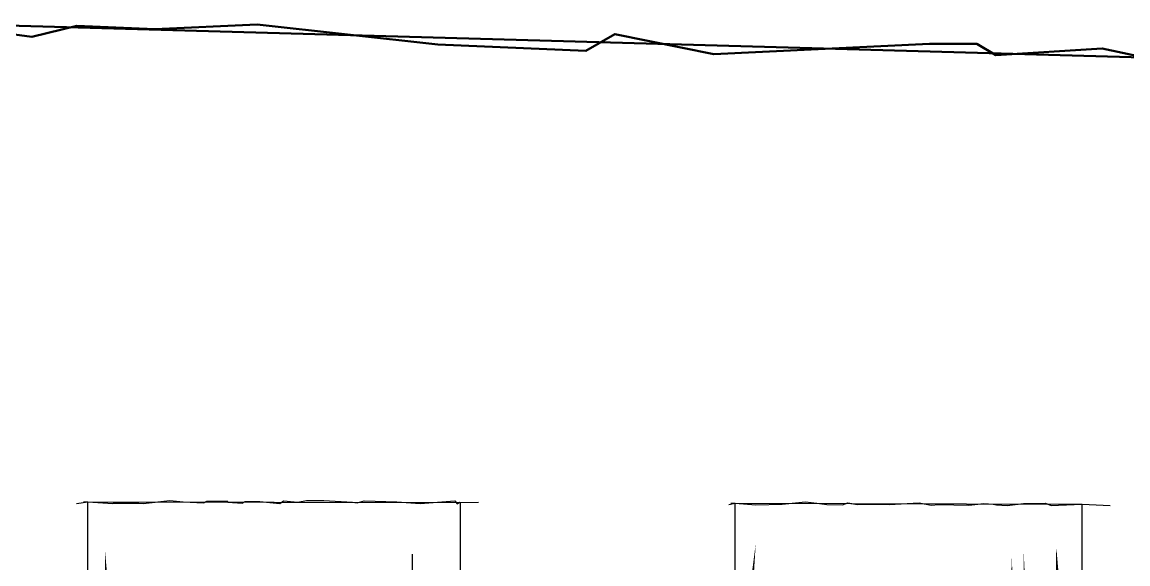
# Model space of a CAD drawing. Header units: inches. Extents: x -877 to 882, y -418 to 410.
# Drawn here: x 562.9 to 660.9, y -97.2 to -49.1 of the extents above; entities that cross this region are included whole.
import ezdxf

# ---------------------------------------------------------------- set-up
doc = ezdxf.new("R2010")
doc.units = ezdxf.units.IN
doc.header["$LTSCALE"] = 0.5
doc.header["$MEASUREMENT"] = 0
doc.layers.get('0').update_dxf_attribs({"lineweight": 18})
doc.layers.add('A-Glaz-Assm', color=71, linetype='Continuous', lineweight=25)
doc.layers.add('A-Wall', color=113, linetype='Continuous', lineweight=35)

# ---------------------------------------------------------------- blocks, each defined once
blk = doc.blocks.new('*U12')
at = {"color": 7, "linetype": 'Continuous', "lineweight": -3}
blk.add_line((625.7294268029699, -91.78413842604539), (625.7324278066843, -91.78413842604539), dxfattribs=at)
at = {"layer": 'A-Glaz-Assm', "color": 252, "linetype": 'Continuous', "lineweight": 25}
for p, q in [((568.3128596452019, -91.64738814314751), (568.699989124368, -91.64670609684876)), ((568.6999891243682, -98.71509291386519), (568.6999891243682, -91.64670609684879)), ((568.6999891243682, -91.64670609684879), (601.740494383604, -91.72544834203859)), ((601.7404943836037, -98.64985518539049), (601.7404943836037, -91.7254483420386)), ((625.7294268029699, -91.78413842604539), (626.1124640043436, -91.78352458437652)), ((626.1124640043437, -98.60173681901415), (626.1124640043437, -91.78352458437645)), ((626.1124640043437, -91.78352458437655), (656.8776628109748, -91.85684456149136)), ((656.8776628109748, -98.5409664937963), (656.8776628109748, -91.85684456149134))]:
    blk.add_line(p, q, dxfattribs=at)
at = {"layer": 'A-Wall', "color": 15, "linetype": 'Continuous', "lineweight": 50}
blk.add_line((551.2321013672778, -49.09203009562157), (863.67792004893, -57.93871622734891), dxfattribs=at)
blk = doc.blocks.new('New Napkin Sketch')
at = {"layer": 'A-Wall', "color": 252, "linetype": 'Continuous', "lineweight": 25}
for p, q in [((568.3128596452019, -91.64738814314751), (568.699989124368, -91.64670609684876)), ((568.6999891243682, -98.71509291386519), (568.6999891243682, -91.64670609684879)), ((601.7404943836037, -98.64985518539049), (601.7404943836037, -91.7254483420386)), ((625.7294268029699, -91.78413842604539), (626.1124640043436, -91.78352458437652)), ((626.1124640043437, -98.60173681901415), (626.1124640043437, -91.78352458437645)), ((656.8776628109748, -98.5409664937963), (656.8776628109748, -91.85684456149134))]:
    blk.add_line(p, q, dxfattribs=at)
at = {"layer": 'A-Wall', "color": 7, "linetype": 'Continuous', "lineweight": -3}
blk.add_line((625.7294268029699, -91.78413842604539), (625.7324278066843, -91.78413842604539), dxfattribs=at)
at = {"layer": 'A-Wall', "color": 15, "linetype": 'Continuous', "lineweight": 50, "extrusion": (0, 0, -1)}
blk.add_lwpolyline([(-555.8091373536646, -49.33824823151708), (-563.7239275550728, -50.39233673812846), (-567.7345802282103, -49.42144368336929), (-574.6553971204085, -49.7229746596891), (-583.7178547941592, -49.31043571829404), (-599.747736677446, -51.07286309508134), (-612.8501890562604, -51.63436174457831), (-615.4166040082614, -50.16183059423073), (-624.2219019726826, -51.93752718387279), (-643.3372293501899, -51.01774389822203), (-647.5277768426203, -51.0222064832556), (-649.2130947793582, -52.03590794342536), (-658.6551697381824, -51.44530573343962), (-662.6738409327302, -52.28221586299733), (-664.6833163666231, -52.96487081683175), (-665.3128469561349, -52.4279251187894), (-669.5041847031786, -51.53495286092068), (-682.6560908708549, -52.75139523022247), (-696.8813275439984, -53.7602349794759), (-715.0206341666529, -53.89679928938716), (-719.4272090899499, -54.67704629258467), (-724.7894784382048, -54.72547126728718)], dxfattribs=at)
at = {"layer": 'A-Wall', "color": 252, "linetype": 'Continuous', "lineweight": 25, "extrusion": (0, 0, -1)}
for points in [[(-567.6959149285634, -91.79772900532878), (-568.6999891243682, -91.64670609684879), (-570.925879082936, -91.79404236498218), (-570.9689563575495, -91.78539252546335), (-573.2310446836224, -91.76411261321448), (-573.5950468152764, -91.81195925658533), (-575.9749184258052, -91.53358810297709), (-577.1491291300139, -91.66724041569094), (-578.9758626672688, -91.75111258714854), (-579.2407851409591, -91.61233919066132), (-581.049993312117, -91.56089908103924), (-581.1050370917897, -91.69298329575092), (-582.3796246747265, -91.76511322417352), (-582.6631707356935, -91.63932137661102), (-583.9498489644623, -91.63085223769225), (-585.7389595542588, -91.80412604804661), (-586.0478911566179, -91.56186946149988), (-587.3301885338514, -91.69918759886528), (-588.0842825930163, -91.55215190003895), (-589.6271621542912, -91.55253158256306), (-592.1589982940833, -91.69484433038092), (-592.5738914285475, -91.75561833664075), (-593.2014609875195, -91.55630052256059), (-596.0857094191214, -91.65922995139609), (-598.1787903848737, -91.81031841166987), (-601.2407348033009, -91.56458970533173), (-601.4504308226658, -91.83580190269589), (-601.6443985197895, -91.6830752251474), (-601.740494383604, -91.72544834203859), (-603.3310766260424, -91.68032887557149)], [(-625.5282808224221, -91.89806467745915), (-626.1124640043437, -91.78352458437655), (-627.9311585506525, -91.9329726701179), (-630.2543855292686, -91.86265460249207), (-632.326753851302, -91.66617780423918), (-633.3382496342912, -91.78250676859572), (-634.2288327718968, -91.8906982569906), (-635.616477099154, -91.91990053698181), (-636.095831928213, -91.74571026324686), (-636.9407765066134, -91.89639148367904), (-637.0062076092743, -91.86167617827402), (-639.7545320605349, -91.88798075358757), (-642.4143172832777, -91.75657160787573), (-643.4887796710085, -91.96616267121212), (-644.1727466337338, -91.90054773554066), (-646.8083179221313, -91.96191490531699), (-648.1533751836822, -91.81691299010105), (-648.9712526496008, -91.86048419362565), (-649.2777316702121, -91.93184904877239), (-650.2190494042585, -91.98668094441763), (-651.670349992012, -91.81976448549197), (-653.6161444758158, -91.78436646042658), (-654.1285822786501, -91.9902050929893), (-654.7828993501541, -91.95569141834724), (-656.8776628109747, -91.85684456149136), (-659.3482800793101, -91.9915280030892)]]:
    blk.add_lwpolyline(points, dxfattribs=at)
at = {"layer": 'A-Wall', "color": 15, "linetype": 'Continuous', "lineweight": 50, "extrusion": (0, 0, -1)}
for points in [[(-570.3942737773945, -163.9454335915755, 0, 0.3179055488802414, 0), (-570.3408561098826, -163.2641933430463, 0.3179055488802414, 0, 0), (-570.6563483585901, -163.1396867389194, 0, 0, 0), (-570.4911801041554, -157.2528096115187, 0, 0, 0), (-570.5062312189441, -154.2250532842641, 0, 0, 0), (-570.3447469415585, -149.5207918919475, 0, 0, 0), (-570.3824535301783, -148.9102761226612, 0, 0, 0), (-570.6114117187565, -142.5226145210668, 0, 0, 0), (-570.6367267482111, -138.6800491516152, 0, 0, 0), (-570.2871626372034, -137.5904193613852, 0, 0, 0), (-570.5463609582432, -131.9852581262334, 0, 0, 0), (-570.5511678587777, -125.689597448891, 0, 0, 0), (-570.4678942171395, -119.2619440108445, 0, 0, 0), (-570.1000678241827, -116.1370646522061, 0, 0, 0), (-570.3528635113137, -111.7064419832, 0, 0, 0), (-570.3505585631065, -109.3494846860906, 0, 0, 0), (-570.5774285080098, -105.6099524716363, 0, 0, 0), (-570.4786900429303, -100.038872949323, 0, 0.2512886056108273, 0), (-570.3408561098826, -98.71185319394617, 0.2512886056108273, 0, 0), (-570.2211268560889, -95.92660893897019, 0, 0, 0)], [(-627.8762692914823, -164.4356232592676, 0, 0.1659718268666733, 0), (-627.6165125023302, -160.8693241742722, 0.1659718268666733, 0, 0), (-627.9108756573979, -159.0897854003248, 0, 0, 0), (-627.6560694222542, -155.3457984945647, 0, 0, 0), (-627.8234570504721, -149.7318135606498, 0, 0, 0), (-627.3341218961823, -148.7095859800151, 0, 0, 0), (-627.4319357157143, -147.0993732470317, 0, 0, 0), (-627.5210266785987, -141.452131234364, 0, 0, 0), (-627.4361356096557, -135.6511464976335, 0, 0, 0), (-627.4768992861461, -130.0449532221692, 0, 0, 0), (-627.5817446023223, -125.9746668637321, 0, 0, 0), (-627.7513557038033, -122.2654573603248, 0, 0, 0), (-627.8449886334389, -121.2755366561929, 0, 0, 0), (-627.6115999569919, -117.1890968595044, 0, 0, 0), (-627.5482974831506, -111.474010406181, 0, 0, 0), (-627.5143752628544, -106.354700763657, 0, 0, 0), (-627.5251125482703, -105.2969356188694, 0, 0, 0), (-627.8841749741956, -102.4045199696299, 0, 0, 0), (-627.6861908335536, -101.3838127125953, 0, 0.2248083501367506, 0), (-627.6165125023302, -98.59876991761466, 0.2248083501367506, 0, 0), (-627.9232472906824, -95.35154874819571, 0, 0, 0)], [(-654.9638220985601, -161.014995523678, 0, 0.09857621193310721, 0), (-654.679018362349, -159.7378093646586, 0.09857621193310721, 0, 0), (-654.6779445476891, -154.4824656446755, 0, 0, 0), (-654.9251087354195, -150.4251259033602, 0, 0, 0), (-654.6655069693719, -144.4866491274197, 0, 0, 0), (-654.5628689356911, -139.8554253289811, 0, 0, 0), (-654.5606839557164, -136.4236995126131, 0, 0, 0), (-654.8007889773749, -134.6312689300326, 0, 0, 0), (-654.9167796664563, -128.7482570304232, 0, 0, 0), (-654.4215548889547, -127.4477270682341, 0, 0, 0), (-654.4871976634067, -125.823745369326, 0, 0, 0), (-654.9321865765339, -119.9864873239292, 0, 0, 0), (-654.6959099385917, -115.0624388585301, 0, 0, 0), (-654.7477518566227, -108.9893150259069, 0, 0, 0), (-654.8699053097353, -107.3924121386756, 0, 0, 0), (-654.4750215356847, -106.8192750832537, 0, 0, 0), (-654.9669034805755, -105.6356508873384, 0, 0, 0), (-654.3830843013669, -103.7350918084759, 0, 0, 0), (-654.687524844501, -102.123248887216, 0, 0, 0), (-654.8271768124532, -100.5556658167659, 0, 0.2909758374784017, 0), (-654.679018362349, -98.54529748779325, 0.2909758374784017, 0, 0), (-654.567332270853, -95.59408051586996, 0, 0, 0)]]:
    blk.add_lwpolyline(points, format="xyseb", dxfattribs=at)
at = {"layer": 'A-Wall', "color": 143, "linetype": 'Continuous', "lineweight": 25, "extrusion": (0, 0, -1)}
blk.add_lwpolyline([(-651.800919390916, -100.6345417101008, 0.1918956049457836, 0, 0), (-651.6667074891946, -95.68913710266499, 0, 0, 0)], format="xyseb", dxfattribs=at)
blk.add_lwpolyline([(-597.502667910998, -98.86722334079965), (-597.4962230830902, -96.29425696341404)], dxfattribs=at)
at = {"layer": 'A-Wall', "color": 141, "linetype": 'Continuous', "lineweight": 25, "extrusion": (0, 0, -1)}
blk.add_lwpolyline([(-650.6608107979383, -100.6383270670589, 0.2679412071017724, 0, 0), (-650.6242250387213, -96.54552750158874, 0, 0, 0)], format="xyseb", dxfattribs=at)

msp = doc.modelspace()

# ---------------------------------------------------------------- block references
msp.add_blockref('New Napkin Sketch', (0, 0))
at = {"color": 7, "linetype": 'Continuous', "lineweight": -3}
msp.add_blockref('*U12', (0, 0), dxfattribs=at)

doc.saveas('drawing.dxf')
